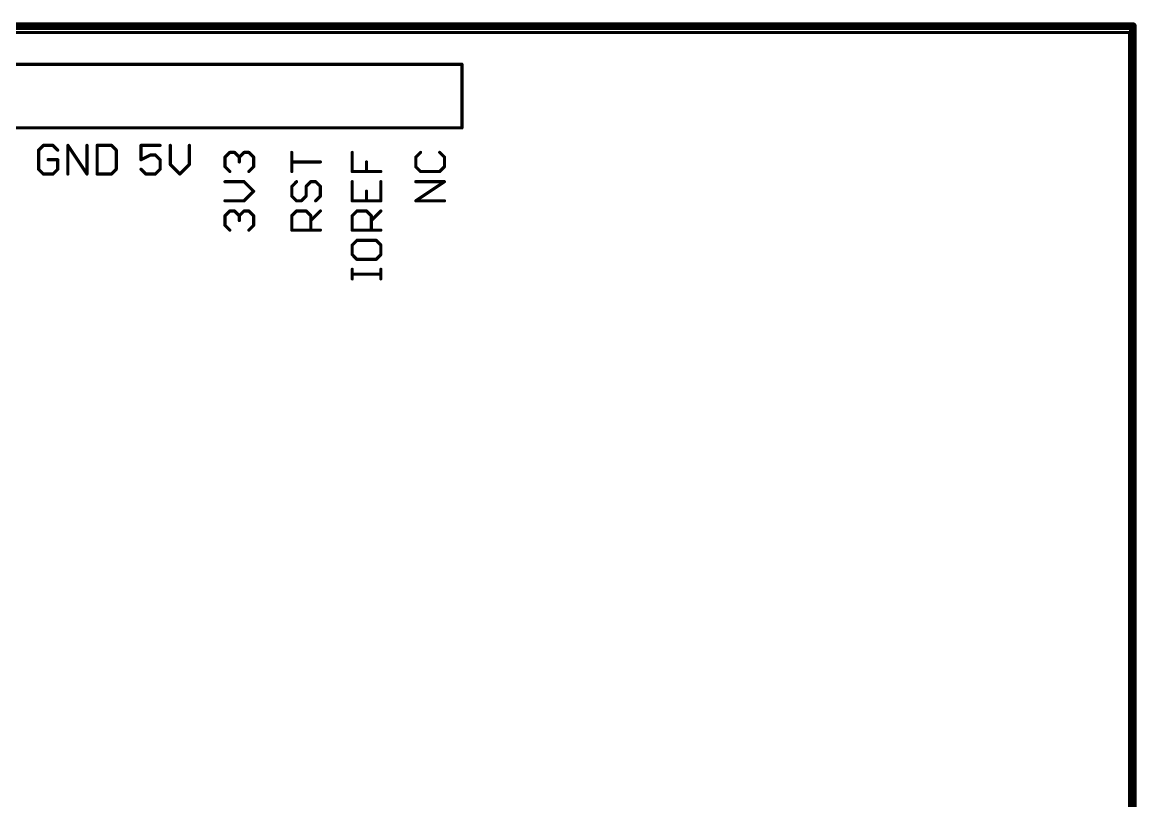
# Model space of a CAD drawing. Extents: x 0.2 to 70.4, y 8.5 to 70.6.
# Drawn here: x 25.88 to 70.38, y 39.56 to 70.64 of the extents above; entities that cross this region are included whole.
import ezdxf

# ---------------------------------------------------------------- set-up
doc = ezdxf.new("R2010")
doc.units = 0
doc.layers.add('20', color=213, linetype='CONTINUOUS')
doc.layers.add('21', color=253, linetype='CONTINUOUS')

msp = doc.modelspace()

# ---------------------------------------------------------------- linework, layer by layer
at = {"layer": '20', "const_width": 0.3048}
for points in [[(70.231, 70.485), (0.381, 70.485)], [(70.231, 8.636), (70.231, 70.485)]]:
    msp.add_lwpolyline(points, dxfattribs=at)
at = {"layer": '20', "const_width": 0.1524}
for points in [[(70.3072, 70.485, 1), (70.1548, 70.485)], [(70.231, 70.4088, 1), (70.231, 70.5612)]]:
    msp.add_lwpolyline(points, format="xyb", dxfattribs=at)
at = {"layer": '21', "const_width": 0.127}
for points in [[(4.064, 70.231), (70.104, 70.231)], [(70.104, 70.231), (70.104, 16.891)], [(23.114, 68.961), (43.434, 68.961)], [(43.434, 68.961), (43.434, 66.421)], [(43.434, 66.421), (23.114, 66.421)], [(26.718, 65.7235), (26.5273, 65.5328)], [(26.5273, 65.5328), (26.5273, 64.7702)], [(27.0993, 65.7235), (26.718, 65.7235)], [(27.29, 65.5328), (27.0993, 65.7235)], [(27.6967, 64.5795), (27.6967, 65.7235)], [(27.6967, 65.7235), (28.4594, 64.5795)], [(28.4594, 64.5795), (28.4594, 65.7235)], [(28.8661, 65.7235), (28.8661, 64.5795)], [(29.4381, 65.7235), (28.8661, 65.7235)], [(29.6287, 65.5328), (29.4381, 65.7235)], [(29.6287, 64.7702), (29.6287, 65.5328)], [(31.3804, 65.7235), (30.6177, 65.7235)], [(30.6177, 65.7235), (30.6177, 65.1515)], [(31.7871, 65.7235), (31.7871, 64.9608)], [(32.5498, 64.9608), (32.5498, 65.7235)], [(33.9715, 65.2521), (34.1622, 65.4427)], [(34.1622, 65.4427), (34.3529, 65.4427)], [(34.3529, 65.4427), (34.5435, 65.2521)], [(34.5435, 65.2521), (34.7342, 65.4427)], [(34.7342, 65.4427), (34.9248, 65.4427)], [(34.9248, 65.4427), (35.1155, 65.2521)], [(36.6385, 64.6801), (36.6385, 65.4427)], [(39.0515, 64.6801), (39.0515, 65.4427)], [(41.7822, 65.4428), (41.5915, 65.2521)], [(42.7355, 65.2521), (42.5448, 65.4428)], [(27.29, 65.1515), (26.9086, 65.1515)], [(27.29, 64.7702), (27.29, 65.1515)], [(30.6177, 65.1515), (30.999, 65.3422)], [(30.999, 65.3422), (31.1897, 65.3422)], [(31.1897, 65.3422), (31.3804, 65.1515)], [(31.3804, 65.1515), (31.3804, 64.7702)], [(31.7871, 64.9608), (32.1684, 64.5795)], [(32.1684, 64.5795), (32.5498, 64.9608)], [(33.9715, 64.8708), (33.9715, 65.2521)], [(34.5435, 65.2521), (34.5435, 65.0614)], [(35.1155, 65.2521), (35.1155, 64.8708)], [(37.7825, 65.0614), (36.6385, 65.0614)], [(39.6235, 64.6801), (39.6235, 65.0614)], [(41.5915, 65.2521), (41.5915, 64.8708)], [(42.7355, 64.8708), (42.7355, 65.2521)], [(26.5273, 64.7702), (26.718, 64.5795)], [(26.718, 64.5795), (27.0993, 64.5795)], [(27.0993, 64.5795), (27.29, 64.7702)], [(28.8661, 64.5795), (29.4381, 64.5795)], [(29.4381, 64.5795), (29.6287, 64.7702)], [(30.8084, 64.5795), (30.6177, 64.7702)], [(31.1897, 64.5795), (30.8084, 64.5795)], [(31.3804, 64.7702), (31.1897, 64.5795)], [(34.1622, 64.6801), (33.9715, 64.8708)], [(35.1155, 64.8708), (34.9248, 64.6801)], [(40.1955, 64.6801), (39.0515, 64.6801)], [(41.5915, 64.8708), (41.7822, 64.6801)], [(41.7822, 64.6801), (42.5448, 64.6801)], [(42.5448, 64.6801), (42.7355, 64.8708)], [(34.7342, 64.2734), (33.9715, 64.2734)], [(35.1155, 63.892), (34.7342, 64.2734)], [(36.8292, 64.2734), (36.6385, 64.0827)], [(36.6385, 64.0827), (36.6385, 63.7014)], [(37.2105, 64.0827), (37.4012, 64.2734)], [(37.2105, 63.7014), (37.2105, 64.0827)], [(37.4012, 64.2734), (37.5918, 64.2734)], [(37.5918, 64.2734), (37.7825, 64.0827)], [(37.7825, 64.0827), (37.7825, 63.7014)], [(39.0515, 64.2733), (39.0515, 63.5107)], [(40.1955, 63.5107), (40.1955, 64.2733)], [(41.5915, 63.5107), (42.7355, 64.2734)], [(42.7355, 64.2734), (41.5915, 64.2734)], [(34.7342, 63.5107), (35.1155, 63.892)], [(36.6385, 63.7014), (36.8292, 63.5107)], [(37.0199, 63.5107), (37.2105, 63.7014)], [(37.7825, 63.7014), (37.5918, 63.5107)], [(39.6235, 63.5107), (39.6235, 63.892)], [(33.9715, 63.5107), (34.7342, 63.5107)], [(36.8292, 63.5107), (37.0199, 63.5107)], [(39.0515, 63.5107), (40.1955, 63.5107)], [(42.7355, 63.5107), (41.5915, 63.5107)], [(33.9715, 62.9133), (34.1622, 63.104)], [(33.9715, 62.532), (33.9715, 62.9133)], [(34.1622, 63.104), (34.3529, 63.104)], [(34.3529, 63.104), (34.5435, 62.9133)], [(34.5435, 62.9133), (34.7342, 63.104)], [(34.5435, 62.9133), (34.5435, 62.7226)], [(34.7342, 63.104), (34.9248, 63.104)], [(34.9248, 63.104), (35.1155, 62.9133)], [(35.1155, 62.9133), (35.1155, 62.532)], [(36.6385, 62.9133), (36.8292, 63.104)], [(36.6385, 62.3413), (36.6385, 62.9133)], [(36.8292, 63.104), (37.2105, 63.104)], [(37.2105, 63.104), (37.4012, 62.9133)], [(37.4012, 62.7226), (37.7825, 63.104)], [(37.4012, 62.9133), (37.4012, 62.3413)], [(39.0515, 62.9133), (39.2422, 63.1039)], [(39.0515, 62.3413), (39.0515, 62.9133)], [(39.2422, 63.1039), (39.6235, 63.1039)], [(39.6235, 63.1039), (39.8142, 62.9133)], [(39.8142, 62.7226), (40.1955, 63.1039)], [(39.8142, 62.9133), (39.8142, 62.3413)], [(34.1622, 62.3413), (33.9715, 62.532)], [(35.1155, 62.532), (34.9248, 62.3413)], [(37.7825, 62.3413), (36.6385, 62.3413)], [(40.1955, 62.3413), (39.0515, 62.3413)], [(39.2422, 61.9346), (39.0515, 61.7439)], [(40.0048, 61.9346), (39.2422, 61.9346)], [(40.1955, 61.7439), (40.0048, 61.9346)], [(39.0515, 61.7439), (39.0515, 61.3626)], [(39.0515, 61.3626), (39.2422, 61.1719)], [(40.0048, 61.1719), (40.1955, 61.3626)], [(40.1955, 61.3626), (40.1955, 61.7439)], [(39.2422, 61.1719), (40.0048, 61.1719)], [(39.0515, 60.3923), (39.0515, 60.7736)], [(40.1955, 60.583), (39.0515, 60.583)], [(40.1955, 60.3923), (40.1955, 60.7736)]]:
    msp.add_lwpolyline(points, dxfattribs=at)
at = {"layer": '21', "const_width": 0.0635}
for points in [[(70.1358, 70.231, 1), (70.0722, 70.231)], [(70.104, 70.1993, 1), (70.104, 70.2628)], [(43.4658, 68.961, 1), (43.4023, 68.961)], [(43.434, 68.9292, 1), (43.434, 68.9928)], [(43.4023, 66.421, 1), (43.4658, 66.421)], [(43.434, 66.3893, 1), (43.434, 66.4528)], [(26.5591, 65.5328, 1), (26.4956, 65.5328)], [(26.5049, 65.5553, 1), (26.5498, 65.5104)], [(26.718, 65.7552, 1), (26.718, 65.6917)], [(26.7404, 65.701, 1), (26.6955, 65.7459)], [(27.1217, 65.7459, 1), (27.0768, 65.701)], [(27.0993, 65.6917, 1), (27.0993, 65.7552)], [(27.2675, 65.5104, 1), (27.3124, 65.5553)], [(27.7231, 65.7411, 1), (27.6703, 65.7059)], [(27.7284, 65.7235, 1), (27.665, 65.7235)], [(28.4911, 65.7235, 1), (28.4276, 65.7235)], [(28.8978, 65.7235, 1), (28.8343, 65.7235)], [(28.8661, 65.7552, 1), (28.8661, 65.6917)], [(29.4605, 65.7459, 1), (29.4156, 65.701)], [(29.4381, 65.6917, 1), (29.4381, 65.7552)], [(29.6605, 65.5328, 1), (29.597, 65.5328)], [(29.6063, 65.5104, 1), (29.6512, 65.5553)], [(30.6177, 65.7552, 1), (30.6177, 65.6917)], [(30.6495, 65.7235, 1), (30.586, 65.7235)], [(31.3804, 65.6917, 1), (31.3804, 65.7552)], [(31.8189, 65.7235, 1), (31.7554, 65.7235)], [(32.5815, 65.7235, 1), (32.518, 65.7235)], [(34.1622, 65.4745, 1), (34.1622, 65.411)], [(34.1846, 65.4203, 1), (34.1397, 65.4652)], [(34.3753, 65.4652, 1), (34.3304, 65.4203)], [(34.3529, 65.411, 1), (34.3529, 65.4745)], [(34.7342, 65.4745, 1), (34.7342, 65.411)], [(34.7566, 65.4203, 1), (34.7117, 65.4652)], [(34.9473, 65.4652, 1), (34.9024, 65.4203)], [(34.9248, 65.411, 1), (34.9248, 65.4745)], [(36.6703, 65.4427, 1), (36.6068, 65.4427)], [(39.0833, 65.4427, 1), (39.0198, 65.4427)], [(41.8046, 65.4203, 1), (41.7597, 65.4652)], [(42.5673, 65.4652, 1), (42.5224, 65.4203)], [(26.9086, 65.1832, 1), (26.9086, 65.1197)], [(27.3217, 65.1515, 1), (27.2582, 65.1515)], [(27.29, 65.1197, 1), (27.29, 65.1832)], [(30.6035, 65.1799, 1), (30.6319, 65.1231)], [(30.586, 65.1515, 1), (30.6495, 65.1515)], [(30.999, 65.3739, 1), (30.999, 65.3104)], [(31.0132, 65.3138, 1), (30.9848, 65.3705)], [(31.2121, 65.3646, 1), (31.1672, 65.3197)], [(31.1897, 65.3104, 1), (31.1897, 65.3739)], [(31.4121, 65.1515, 1), (31.3486, 65.1515)], [(31.3579, 65.129, 1), (31.4028, 65.1739)], [(31.8096, 64.9833, 1), (31.7646, 64.9384)], [(31.7554, 64.9608, 1), (31.8189, 64.9608)], [(32.518, 64.9608, 1), (32.5815, 64.9608)], [(32.5722, 64.9384, 1), (32.5273, 64.9833)], [(34.0033, 65.2521, 1), (33.9398, 65.2521)], [(33.9491, 65.2745, 1), (33.994, 65.2296)], [(34.5753, 65.2521, 1), (34.5118, 65.2521)], [(34.5118, 65.0614, 1), (34.5753, 65.0614)], [(34.5211, 65.2745, 1), (34.566, 65.2296)], [(34.5211, 65.2296, 1), (34.566, 65.2745)], [(35.1473, 65.2521, 1), (35.0838, 65.2521)], [(35.093, 65.2296, 1), (35.138, 65.2745)], [(36.6385, 65.0932, 1), (36.6385, 65.0297)], [(37.7825, 65.0297, 1), (37.7825, 65.0932)], [(39.6553, 65.0614, 1), (39.5918, 65.0614)], [(41.6233, 65.2521, 1), (41.5598, 65.2521)], [(41.5691, 65.2745, 1), (41.614, 65.2296)], [(42.7673, 65.2521, 1), (42.7037, 65.2521)], [(42.713, 65.2296, 1), (42.758, 65.2745)], [(26.4956, 64.7702, 1), (26.5591, 64.7702)], [(26.5498, 64.7926, 1), (26.5049, 64.7477)], [(26.718, 64.6113, 1), (26.718, 64.5478)], [(26.6955, 64.557, 1), (26.7404, 64.602)], [(27.0768, 64.602, 1), (27.1217, 64.557)], [(27.0993, 64.5478, 1), (27.0993, 64.6113)], [(27.2582, 64.7702, 1), (27.3217, 64.7702)], [(27.3124, 64.7477, 1), (27.2675, 64.7926)], [(27.665, 64.5795, 1), (27.7284, 64.5795)], [(28.4276, 64.5795, 1), (28.4911, 64.5795)], [(28.4329, 64.5619, 1), (28.4858, 64.5971)], [(28.8661, 64.6113, 1), (28.8661, 64.5478)], [(28.8343, 64.5795, 1), (28.8978, 64.5795)], [(29.4156, 64.602, 1), (29.4605, 64.557)], [(29.4381, 64.5478, 1), (29.4381, 64.6113)], [(29.597, 64.7702, 1), (29.6605, 64.7702)], [(29.6512, 64.7477, 1), (29.6063, 64.7926)], [(30.6402, 64.7926, 1), (30.5953, 64.7477)], [(30.8084, 64.6113, 1), (30.8084, 64.5478)], [(30.7859, 64.557, 1), (30.8308, 64.602)], [(31.1672, 64.602, 1), (31.2121, 64.557)], [(31.1897, 64.5478, 1), (31.1897, 64.6113)], [(31.3486, 64.7702, 1), (31.4121, 64.7702)], [(31.4028, 64.7477, 1), (31.3579, 64.7926)], [(32.146, 64.602, 1), (32.1909, 64.557)], [(32.146, 64.557, 1), (32.1909, 64.602)], [(33.9398, 64.8708, 1), (34.0033, 64.8708)], [(33.994, 64.8932, 1), (33.9491, 64.8483)], [(34.1397, 64.6576, 1), (34.1846, 64.7025)], [(34.9024, 64.7025, 1), (34.9473, 64.6576)], [(35.0838, 64.8708, 1), (35.1473, 64.8708)], [(35.138, 64.8483, 1), (35.093, 64.8932)], [(36.6068, 64.6801, 1), (36.6703, 64.6801)], [(39.0515, 64.7118, 1), (39.0515, 64.6483)], [(39.0198, 64.6801, 1), (39.0833, 64.6801)], [(39.5918, 64.6801, 1), (39.6553, 64.6801)], [(40.1955, 64.6483, 1), (40.1955, 64.7118)], [(41.5598, 64.8708, 1), (41.6233, 64.8708)], [(41.614, 64.8932, 1), (41.5691, 64.8483)], [(41.7822, 64.7119, 1), (41.7822, 64.6484)], [(41.7597, 64.6576, 1), (41.8046, 64.7026)], [(42.5224, 64.7026, 1), (42.5673, 64.6576)], [(42.5448, 64.6484, 1), (42.5448, 64.7119)], [(42.7037, 64.8708, 1), (42.7673, 64.8708)], [(42.758, 64.8483, 1), (42.713, 64.8932)], [(33.9715, 64.3051, 1), (33.9715, 64.2416)], [(34.7566, 64.2958, 1), (34.7117, 64.2509)], [(34.7342, 64.2416, 1), (34.7342, 64.3051)], [(36.6703, 64.0827, 1), (36.6068, 64.0827)], [(36.6161, 64.1051, 1), (36.661, 64.0602)], [(36.8516, 64.2509, 1), (36.8067, 64.2958)], [(37.2423, 64.0827, 1), (37.1788, 64.0827)], [(37.1881, 64.1051, 1), (37.233, 64.0602)], [(37.4012, 64.3051, 1), (37.4012, 64.2416)], [(37.4236, 64.2509, 1), (37.3787, 64.2958)], [(37.6143, 64.2958, 1), (37.5694, 64.2509)], [(37.5918, 64.2416, 1), (37.5918, 64.3051)], [(37.8143, 64.0827, 1), (37.7507, 64.0827)], [(37.76, 64.0602, 1), (37.805, 64.1051)], [(39.0833, 64.2733, 1), (39.0198, 64.2733)], [(40.2273, 64.2733, 1), (40.1638, 64.2733)], [(41.5915, 64.3051, 1), (41.5915, 64.2416)], [(42.7531, 64.2469, 1), (42.7179, 64.2998)], [(42.7355, 64.2416, 1), (42.7355, 64.3051)], [(35.138, 63.8696, 1), (35.093, 63.9145)], [(35.093, 63.8696, 1), (35.138, 63.9145)], [(36.6068, 63.7014, 1), (36.6703, 63.7014)], [(36.661, 63.7238, 1), (36.6161, 63.6789)], [(37.1788, 63.7014, 1), (37.2423, 63.7014)], [(37.233, 63.6789, 1), (37.1881, 63.7238)], [(37.7507, 63.7014, 1), (37.8143, 63.7014)], [(37.805, 63.6789, 1), (37.76, 63.7238)], [(39.6553, 63.892, 1), (39.5918, 63.892)], [(33.9715, 63.5425, 1), (33.9715, 63.4789)], [(34.7117, 63.5332, 1), (34.7566, 63.4882)], [(34.7342, 63.4789, 1), (34.7342, 63.5425)], [(36.8292, 63.5425, 1), (36.8292, 63.4789)], [(36.8067, 63.4882, 1), (36.8516, 63.5332)], [(36.9974, 63.5332, 1), (37.0423, 63.4882)], [(37.0199, 63.4789, 1), (37.0199, 63.5425)], [(37.5694, 63.5332, 1), (37.6143, 63.4882)], [(39.0515, 63.5424, 1), (39.0515, 63.4789)], [(39.0198, 63.5107, 1), (39.0833, 63.5107)], [(39.5918, 63.5107, 1), (39.6553, 63.5107)], [(40.1638, 63.5107, 1), (40.2273, 63.5107)], [(40.1955, 63.4789, 1), (40.1955, 63.5424)], [(41.5915, 63.5425, 1), (41.5915, 63.479)], [(41.5739, 63.5371, 1), (41.6091, 63.4843)], [(42.7355, 63.479, 1), (42.7355, 63.5425)], [(34.0033, 62.9133, 1), (33.9398, 62.9133)], [(33.9491, 62.9357, 1), (33.994, 62.8908)], [(34.1622, 63.1357, 1), (34.1622, 63.0722)], [(34.1846, 63.0815, 1), (34.1397, 63.1264)], [(34.3753, 63.1264, 1), (34.3304, 63.0815)], [(34.3529, 63.0722, 1), (34.3529, 63.1357)], [(34.5753, 62.9133, 1), (34.5118, 62.9133)], [(34.5211, 62.9357, 1), (34.566, 62.8908)], [(34.5211, 62.8908, 1), (34.566, 62.9357)], [(34.7342, 63.1357, 1), (34.7342, 63.0722)], [(34.7566, 63.0815, 1), (34.7117, 63.1264)], [(34.9473, 63.1264, 1), (34.9024, 63.0815)], [(34.9248, 63.0722, 1), (34.9248, 63.1357)], [(35.1473, 62.9133, 1), (35.0838, 62.9133)], [(35.093, 62.8908, 1), (35.138, 62.9357)], [(36.6703, 62.9133, 1), (36.6068, 62.9133)], [(36.6161, 62.9357, 1), (36.661, 62.8908)], [(36.8292, 63.1357, 1), (36.8292, 63.0722)], [(36.8516, 63.0815, 1), (36.8067, 63.1264)], [(37.233, 63.1264, 1), (37.1881, 63.0815)], [(37.2105, 63.0722, 1), (37.2105, 63.1357)], [(37.4329, 62.9133, 1), (37.3694, 62.9133)], [(37.3787, 62.7451, 1), (37.4236, 62.7002)], [(37.3787, 62.8908, 1), (37.4236, 62.9357)], [(37.805, 63.0815, 1), (37.76, 63.1264)], [(39.0833, 62.9133, 1), (39.0198, 62.9133)], [(39.0291, 62.9357, 1), (39.074, 62.8908)], [(39.2422, 63.1357, 1), (39.2422, 63.0722)], [(39.2646, 63.0815, 1), (39.2197, 63.1264)], [(39.646, 63.1264, 1), (39.6011, 63.0815)], [(39.6235, 63.0722, 1), (39.6235, 63.1357)], [(39.8459, 62.9133, 1), (39.7824, 62.9133)], [(39.7917, 62.7451, 1), (39.8366, 62.7002)], [(39.7917, 62.8908, 1), (39.8366, 62.9357)], [(40.218, 63.0815, 1), (40.173, 63.1264)], [(33.9398, 62.532, 1), (34.0033, 62.532)], [(33.994, 62.5544, 1), (33.9491, 62.5095)], [(34.1397, 62.3189, 1), (34.1846, 62.3638)], [(34.5118, 62.7226, 1), (34.5753, 62.7226)], [(34.9024, 62.3638, 1), (34.9473, 62.3189)], [(35.0838, 62.532, 1), (35.1473, 62.532)], [(35.138, 62.5095, 1), (35.093, 62.5544)], [(36.6385, 62.3731, 1), (36.6385, 62.3096)], [(36.6068, 62.3413, 1), (36.6703, 62.3413)], [(37.3694, 62.3413, 1), (37.4329, 62.3413)], [(37.7825, 62.3096, 1), (37.7825, 62.3731)], [(39.0515, 62.373, 1), (39.0515, 62.3095)], [(39.0198, 62.3413, 1), (39.0833, 62.3413)], [(39.7824, 62.3413, 1), (39.8459, 62.3413)], [(40.1955, 62.3095, 1), (40.1955, 62.373)], [(39.2422, 61.9663, 1), (39.2422, 61.9028)], [(39.2646, 61.9121, 1), (39.2197, 61.957)], [(40.0273, 61.957, 1), (39.9824, 61.9121)], [(40.0048, 61.9028, 1), (40.0048, 61.9663)], [(39.0833, 61.7439, 1), (39.0198, 61.7439)], [(39.0291, 61.7663, 1), (39.074, 61.7214)], [(39.074, 61.385, 1), (39.0291, 61.3401)], [(40.2273, 61.7439, 1), (40.1638, 61.7439)], [(40.173, 61.7214, 1), (40.218, 61.7663)], [(40.218, 61.3401, 1), (40.173, 61.385)], [(39.0198, 61.3626, 1), (39.0833, 61.3626)], [(39.2422, 61.2037, 1), (39.2422, 61.1401)], [(39.2197, 61.1494, 1), (39.2646, 61.1944)], [(39.9824, 61.1944, 1), (40.0273, 61.1494)], [(40.0048, 61.1401, 1), (40.0048, 61.2037)], [(40.1638, 61.3626, 1), (40.2273, 61.3626)], [(39.0833, 60.7736, 1), (39.0198, 60.7736)], [(39.0515, 60.6147, 1), (39.0515, 60.5512)], [(40.2273, 60.7736, 1), (40.1638, 60.7736)], [(40.1955, 60.5512, 1), (40.1955, 60.6147)], [(39.0198, 60.3923, 1), (39.0833, 60.3923)], [(40.1638, 60.3923, 1), (40.2273, 60.3923)]]:
    msp.add_lwpolyline(points, format="xyb", dxfattribs=at)

doc.saveas('drawing.dxf')
